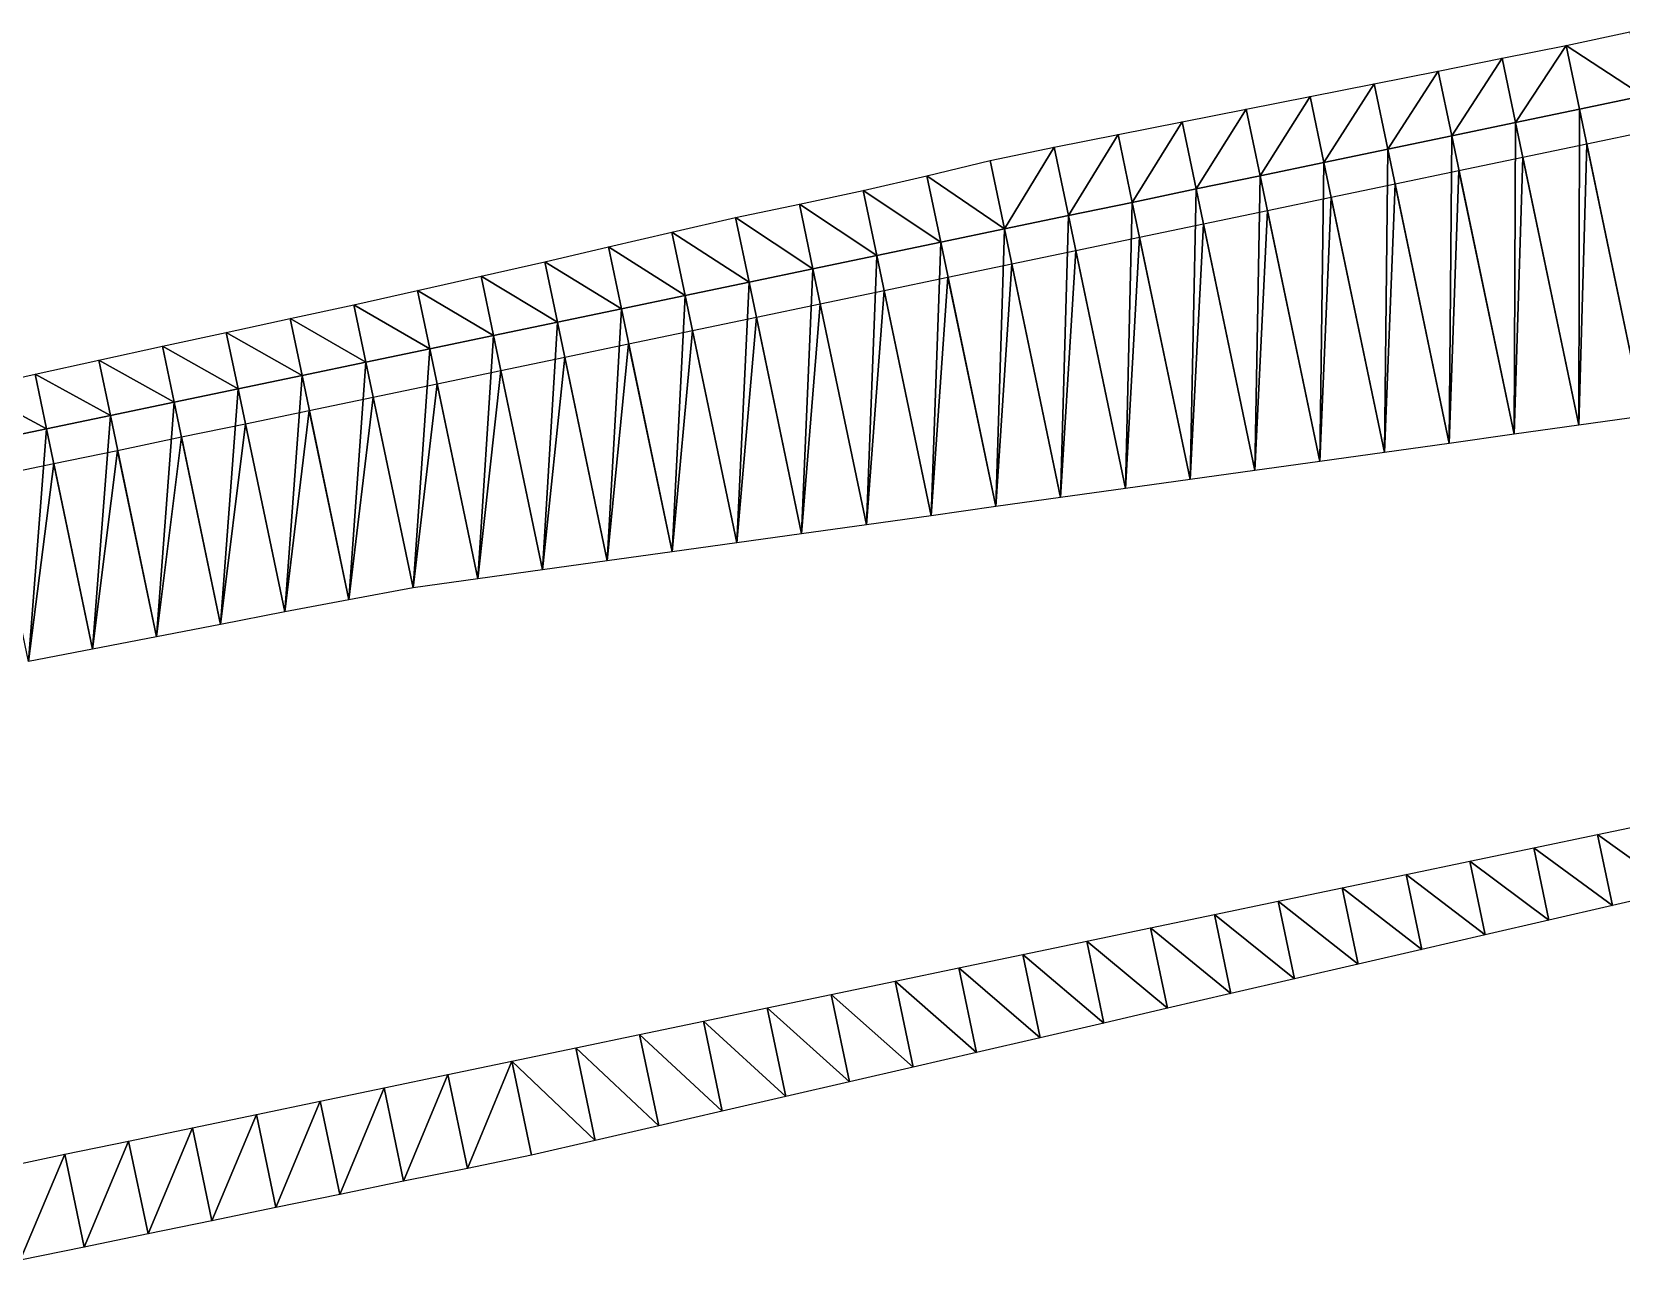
# Model space of a CAD drawing. Header units: metres. Extents: x 1882598 to 1885460, y 3171405 to 3171756.
# Drawn here: x 1883499.73 to 1883524.09, y 3171673.8 to 3171692.64 of the extents above; entities that cross this region are included whole.
import ezdxf

# ---------------------------------------------------------------- set-up
doc = ezdxf.new("R2010")
doc.units = ezdxf.units.M
doc.header["$MEASUREMENT"] = 0
doc.layers.add('Triangles surfaces projet', color=7, linetype='Continuous', true_color=0x848484)

msp = doc.modelspace()

# ---------------------------------------------------------------- linework, layer by layer
at = {"layer": 'Triangles surfaces projet'}
for points in [[(1883523.25, 3171692.432, 150.694), (1883524.228, 3171692.643, 150.699), (1883524.433, 3171691.662, 151.367), (1883523.25, 3171692.432, 150.694)], [(1883522.475, 3171691.253, 151.349), (1883522.27, 3171692.236, 150.68), (1883523.25, 3171692.432, 150.694), (1883522.475, 3171691.253, 151.349)], [(1883522.475, 3171691.253, 151.349), (1883523.25, 3171692.432, 150.694), (1883523.454, 3171691.458, 151.358), (1883522.475, 3171691.253, 151.349)], [(1883524.433, 3171691.662, 151.367), (1883523.454, 3171691.458, 151.358), (1883523.25, 3171692.432, 150.694), (1883524.433, 3171691.662, 151.367)], [(1883520.517, 3171690.845, 151.331), (1883520.308, 3171691.846, 150.649), (1883521.289, 3171692.041, 150.664), (1883520.517, 3171690.845, 151.331)], [(1883520.517, 3171690.845, 151.331), (1883521.289, 3171692.041, 150.664), (1883521.496, 3171691.049, 151.34), (1883520.517, 3171690.845, 151.331)], [(1883521.496, 3171691.049, 151.34), (1883521.289, 3171692.041, 150.664), (1883522.27, 3171692.236, 150.68), (1883521.496, 3171691.049, 151.34)], [(1883521.496, 3171691.049, 151.34), (1883522.27, 3171692.236, 150.68), (1883522.475, 3171691.253, 151.349), (1883521.496, 3171691.049, 151.34)], [(1883520.308, 3171691.846, 150.649), (1883519.538, 3171690.64, 151.322), (1883519.327, 3171691.652, 150.633), (1883520.308, 3171691.846, 150.649)], [(1883519.538, 3171690.64, 151.322), (1883520.308, 3171691.846, 150.649), (1883520.517, 3171690.845, 151.331), (1883519.538, 3171690.64, 151.322)], [(1883518.559, 3171690.436, 151.313), (1883518.346, 3171691.457, 150.618), (1883519.327, 3171691.652, 150.633), (1883518.559, 3171690.436, 151.313)], [(1883519.538, 3171690.64, 151.322), (1883518.559, 3171690.436, 151.313), (1883519.327, 3171691.652, 150.633), (1883519.538, 3171690.64, 151.322)], [(1883523.454, 3171691.458, 151.358), (1883524.433, 3171691.662, 151.367), (1883524.437, 3171686.747, 151.478), (1883523.454, 3171691.458, 151.358)], [(1883518.346, 3171691.457, 150.618), (1883517.58, 3171690.232, 151.304), (1883517.365, 3171691.262, 150.602), (1883518.346, 3171691.457, 150.618)], [(1883517.58, 3171690.232, 151.304), (1883518.346, 3171691.457, 150.618), (1883518.559, 3171690.436, 151.313), (1883517.58, 3171690.232, 151.304)], [(1883523.454, 3171691.458, 151.358), (1883523.444, 3171686.609, 151.468), (1883522.475, 3171691.253, 151.349), (1883523.454, 3171691.458, 151.358)], [(1883524.437, 3171686.747, 151.478), (1883523.444, 3171686.609, 151.468), (1883523.454, 3171691.458, 151.358), (1883524.437, 3171686.747, 151.478)], [(1883515.623, 3171689.823, 151.286), (1883515.403, 3171690.873, 150.571), (1883516.384, 3171691.067, 150.586), (1883515.623, 3171689.823, 151.286)], [(1883516.601, 3171690.027, 151.295), (1883515.623, 3171689.823, 151.286), (1883516.384, 3171691.067, 150.586), (1883516.601, 3171690.027, 151.295)], [(1883517.365, 3171691.262, 150.602), (1883516.601, 3171690.027, 151.295), (1883516.384, 3171691.067, 150.586), (1883517.365, 3171691.262, 150.602)], [(1883517.58, 3171690.232, 151.304), (1883516.601, 3171690.027, 151.295), (1883517.365, 3171691.262, 150.602), (1883517.58, 3171690.232, 151.304)], [(1883520.517, 3171690.845, 151.331), (1883521.496, 3171691.049, 151.34), (1883521.459, 3171686.331, 151.446), (1883520.517, 3171690.845, 151.331)], [(1883521.459, 3171686.331, 151.446), (1883521.496, 3171691.049, 151.34), (1883522.452, 3171686.47, 151.457), (1883521.459, 3171686.331, 151.446)], [(1883522.452, 3171686.47, 151.457), (1883521.496, 3171691.049, 151.34), (1883522.475, 3171691.253, 151.349), (1883522.452, 3171686.47, 151.457)], [(1883522.452, 3171686.47, 151.457), (1883522.475, 3171691.253, 151.349), (1883523.444, 3171686.609, 151.468), (1883522.452, 3171686.47, 151.457)], [(1883524.544, 3171691.128, 151.731), (1883524.437, 3171686.747, 151.828), (1883523.565, 3171690.924, 151.722), (1883524.544, 3171691.128, 151.731)], [(1883515.403, 3171690.873, 150.571), (1883514.644, 3171689.619, 151.277), (1883514.424, 3171690.671, 150.56), (1883515.403, 3171690.873, 150.571)], [(1883514.644, 3171689.619, 151.277), (1883515.403, 3171690.873, 150.571), (1883515.623, 3171689.823, 151.286), (1883514.644, 3171689.619, 151.277)], [(1883519.538, 3171690.64, 151.322), (1883520.517, 3171690.845, 151.331), (1883520.467, 3171686.193, 151.435), (1883519.538, 3171690.64, 151.322)], [(1883521.459, 3171686.331, 151.446), (1883520.467, 3171686.193, 151.435), (1883520.517, 3171690.845, 151.331), (1883521.459, 3171686.331, 151.446)], [(1883523.565, 3171690.924, 151.722), (1883523.444, 3171686.609, 151.818), (1883522.586, 3171690.719, 151.713), (1883523.565, 3171690.924, 151.722)], [(1883524.437, 3171686.747, 151.828), (1883523.444, 3171686.609, 151.818), (1883523.565, 3171690.924, 151.722), (1883524.437, 3171686.747, 151.828)], [(1883514.424, 3171690.671, 150.56), (1883514.644, 3171689.619, 151.277), (1883513.452, 3171690.436, 150.572), (1883514.424, 3171690.671, 150.56)], [(1883518.559, 3171690.436, 151.313), (1883519.538, 3171690.64, 151.322), (1883519.474, 3171686.054, 151.425), (1883518.559, 3171690.436, 151.313)], [(1883519.474, 3171686.054, 151.425), (1883519.538, 3171690.64, 151.322), (1883520.467, 3171686.193, 151.435), (1883519.474, 3171686.054, 151.425)], [(1883522.586, 3171690.719, 151.713), (1883522.452, 3171686.47, 151.807), (1883521.607, 3171690.515, 151.704), (1883522.586, 3171690.719, 151.713)], [(1883523.444, 3171686.609, 151.818), (1883522.452, 3171686.47, 151.807), (1883522.586, 3171690.719, 151.713), (1883523.444, 3171686.609, 151.818)], [(1883513.452, 3171690.436, 150.572), (1883513.665, 3171689.414, 151.268), (1883512.477, 3171690.21, 150.577), (1883513.452, 3171690.436, 150.572)], [(1883513.665, 3171689.414, 151.268), (1883513.452, 3171690.436, 150.572), (1883514.644, 3171689.619, 151.277), (1883513.665, 3171689.414, 151.268)], [(1883518.559, 3171690.436, 151.313), (1883518.481, 3171685.915, 151.414), (1883517.58, 3171690.232, 151.304), (1883518.559, 3171690.436, 151.313)], [(1883519.474, 3171686.054, 151.425), (1883518.481, 3171685.915, 151.414), (1883518.559, 3171690.436, 151.313), (1883519.474, 3171686.054, 151.425)], [(1883520.629, 3171690.311, 151.695), (1883520.467, 3171686.193, 151.785), (1883519.65, 3171690.106, 151.686), (1883520.629, 3171690.311, 151.695)], [(1883521.459, 3171686.331, 151.796), (1883520.467, 3171686.193, 151.785), (1883520.629, 3171690.311, 151.695), (1883521.459, 3171686.331, 151.796)], [(1883521.607, 3171690.515, 151.704), (1883521.459, 3171686.331, 151.796), (1883520.629, 3171690.311, 151.695), (1883521.607, 3171690.515, 151.704)], [(1883522.452, 3171686.47, 151.807), (1883521.459, 3171686.331, 151.796), (1883521.607, 3171690.515, 151.704), (1883522.452, 3171686.47, 151.807)], [(1883512.477, 3171690.21, 150.577), (1883512.686, 3171689.21, 151.259), (1883511.499, 3171690.001, 150.571), (1883512.477, 3171690.21, 150.577)], [(1883512.686, 3171689.21, 151.259), (1883512.477, 3171690.21, 150.577), (1883513.665, 3171689.414, 151.268), (1883512.686, 3171689.21, 151.259)], [(1883517.489, 3171685.777, 151.403), (1883516.601, 3171690.027, 151.295), (1883517.58, 3171690.232, 151.304), (1883517.489, 3171685.777, 151.403)], [(1883517.489, 3171685.777, 151.403), (1883517.58, 3171690.232, 151.304), (1883518.481, 3171685.915, 151.414), (1883517.489, 3171685.777, 151.403)], [(1883519.65, 3171690.106, 151.686), (1883519.474, 3171686.054, 151.775), (1883518.671, 3171689.902, 151.676), (1883519.65, 3171690.106, 151.686)], [(1883520.467, 3171686.193, 151.785), (1883519.474, 3171686.054, 151.775), (1883519.65, 3171690.106, 151.686), (1883520.467, 3171686.193, 151.785)], [(1883511.499, 3171690.001, 150.571), (1883511.707, 3171689.006, 151.25), (1883510.521, 3171689.793, 150.566), (1883511.499, 3171690.001, 150.571)], [(1883512.686, 3171689.21, 151.259), (1883511.707, 3171689.006, 151.25), (1883511.499, 3171690.001, 150.571), (1883512.686, 3171689.21, 151.259)], [(1883515.503, 3171685.499, 151.382), (1883514.644, 3171689.619, 151.277), (1883515.623, 3171689.823, 151.286), (1883515.503, 3171685.499, 151.382)], [(1883516.496, 3171685.638, 151.393), (1883515.503, 3171685.499, 151.382), (1883515.623, 3171689.823, 151.286), (1883516.496, 3171685.638, 151.393)], [(1883515.623, 3171689.823, 151.286), (1883516.601, 3171690.027, 151.295), (1883516.496, 3171685.638, 151.393), (1883515.623, 3171689.823, 151.286)], [(1883516.496, 3171685.638, 151.393), (1883516.601, 3171690.027, 151.295), (1883517.489, 3171685.777, 151.403), (1883516.496, 3171685.638, 151.393)], [(1883518.671, 3171689.902, 151.676), (1883518.481, 3171685.915, 151.764), (1883517.692, 3171689.698, 151.667), (1883518.671, 3171689.902, 151.676)], [(1883519.474, 3171686.054, 151.775), (1883518.481, 3171685.915, 151.764), (1883518.671, 3171689.902, 151.676), (1883519.474, 3171686.054, 151.775)], [(1883509.546, 3171689.57, 150.569), (1883510.521, 3171689.793, 150.566), (1883510.728, 3171688.801, 151.241), (1883509.546, 3171689.57, 150.569)], [(1883510.728, 3171688.801, 151.241), (1883510.521, 3171689.793, 150.566), (1883511.707, 3171689.006, 151.25), (1883510.728, 3171688.801, 151.241)], [(1883514.644, 3171689.619, 151.277), (1883514.511, 3171685.361, 151.371), (1883513.665, 3171689.414, 151.268), (1883514.644, 3171689.619, 151.277)], [(1883514.511, 3171685.361, 151.371), (1883514.644, 3171689.619, 151.277), (1883515.503, 3171685.499, 151.382), (1883514.511, 3171685.361, 151.371)], [(1883517.692, 3171689.698, 151.667), (1883517.489, 3171685.777, 151.753), (1883516.713, 3171689.493, 151.658), (1883517.692, 3171689.698, 151.667)], [(1883518.481, 3171685.915, 151.764), (1883517.489, 3171685.777, 151.753), (1883517.692, 3171689.698, 151.667), (1883518.481, 3171685.915, 151.764)], [(1883507.598, 3171689.116, 150.582), (1883508.572, 3171689.343, 150.575), (1883508.77, 3171688.393, 151.222), (1883507.598, 3171689.116, 150.582)], [(1883509.749, 3171688.597, 151.232), (1883508.572, 3171689.343, 150.575), (1883509.546, 3171689.57, 150.569), (1883509.749, 3171688.597, 151.232)], [(1883508.77, 3171688.393, 151.222), (1883508.572, 3171689.343, 150.575), (1883509.749, 3171688.597, 151.232), (1883508.77, 3171688.393, 151.222)], [(1883510.728, 3171688.801, 151.241), (1883509.749, 3171688.597, 151.232), (1883509.546, 3171689.57, 150.569), (1883510.728, 3171688.801, 151.241)], [(1883512.686, 3171689.21, 151.259), (1883513.665, 3171689.414, 151.268), (1883513.518, 3171685.222, 151.36), (1883512.686, 3171689.21, 151.259)], [(1883513.665, 3171689.414, 151.268), (1883514.511, 3171685.361, 151.371), (1883513.518, 3171685.222, 151.36), (1883513.665, 3171689.414, 151.268)], [(1883516.713, 3171689.493, 151.658), (1883516.496, 3171685.638, 151.743), (1883515.734, 3171689.289, 151.649), (1883516.713, 3171689.493, 151.658)], [(1883517.489, 3171685.777, 151.753), (1883516.496, 3171685.638, 151.743), (1883516.713, 3171689.493, 151.658), (1883517.489, 3171685.777, 151.753)], [(1883507.598, 3171689.116, 150.582), (1883507.791, 3171688.188, 151.213), (1883506.623, 3171688.893, 150.585), (1883507.598, 3171689.116, 150.582)], [(1883507.791, 3171688.188, 151.213), (1883507.598, 3171689.116, 150.582), (1883508.77, 3171688.393, 151.222), (1883507.791, 3171688.188, 151.213)], [(1883512.526, 3171685.083, 151.35), (1883511.707, 3171689.006, 151.25), (1883512.686, 3171689.21, 151.259), (1883512.526, 3171685.083, 151.35)], [(1883512.526, 3171685.083, 151.35), (1883512.686, 3171689.21, 151.259), (1883513.518, 3171685.222, 151.36), (1883512.526, 3171685.083, 151.35)], [(1883514.755, 3171689.085, 151.64), (1883514.511, 3171685.361, 151.721), (1883513.776, 3171688.881, 151.631), (1883514.755, 3171689.085, 151.64)], [(1883515.503, 3171685.499, 151.732), (1883514.511, 3171685.361, 151.721), (1883514.755, 3171689.085, 151.64), (1883515.503, 3171685.499, 151.732)], [(1883515.734, 3171689.289, 151.649), (1883515.503, 3171685.499, 151.732), (1883514.755, 3171689.085, 151.64), (1883515.734, 3171689.289, 151.649)], [(1883516.496, 3171685.638, 151.743), (1883515.503, 3171685.499, 151.732), (1883515.734, 3171689.289, 151.649), (1883516.496, 3171685.638, 151.743)], [(1883506.812, 3171687.984, 151.204), (1883505.647, 3171688.674, 150.586), (1883506.623, 3171688.893, 150.585), (1883506.812, 3171687.984, 151.204)], [(1883506.812, 3171687.984, 151.204), (1883506.623, 3171688.893, 150.585), (1883507.791, 3171688.188, 151.213), (1883506.812, 3171687.984, 151.204)], [(1883510.728, 3171688.801, 151.241), (1883511.707, 3171689.006, 151.25), (1883511.533, 3171684.945, 151.339), (1883510.728, 3171688.801, 151.241)], [(1883511.533, 3171684.945, 151.339), (1883511.707, 3171689.006, 151.25), (1883512.526, 3171685.083, 151.35), (1883511.533, 3171684.945, 151.339)], [(1883513.776, 3171688.881, 151.631), (1883513.518, 3171685.222, 151.71), (1883512.797, 3171688.676, 151.622), (1883513.776, 3171688.881, 151.631)], [(1883514.511, 3171685.361, 151.721), (1883513.518, 3171685.222, 151.71), (1883513.776, 3171688.881, 151.631), (1883514.511, 3171685.361, 151.721)], [(1883504.671, 3171688.455, 150.587), (1883505.647, 3171688.674, 150.586), (1883505.834, 3171687.78, 151.195), (1883504.671, 3171688.455, 150.587)], [(1883505.834, 3171687.78, 151.195), (1883505.647, 3171688.674, 150.586), (1883506.812, 3171687.984, 151.204), (1883505.834, 3171687.78, 151.195)], [(1883509.749, 3171688.597, 151.232), (1883510.728, 3171688.801, 151.241), (1883510.54, 3171684.806, 151.328), (1883509.749, 3171688.597, 151.232)], [(1883510.728, 3171688.801, 151.241), (1883511.533, 3171684.945, 151.339), (1883510.54, 3171684.806, 151.328), (1883510.728, 3171688.801, 151.241)], [(1883512.797, 3171688.676, 151.622), (1883512.526, 3171685.083, 151.7), (1883511.818, 3171688.472, 151.613), (1883512.797, 3171688.676, 151.622)], [(1883513.518, 3171685.222, 151.71), (1883512.526, 3171685.083, 151.7), (1883512.797, 3171688.676, 151.622), (1883513.518, 3171685.222, 151.71)], [(1883503.694, 3171688.244, 150.583), (1883504.671, 3171688.455, 150.587), (1883504.855, 3171687.576, 151.186), (1883503.694, 3171688.244, 150.583)], [(1883504.855, 3171687.576, 151.186), (1883504.671, 3171688.455, 150.587), (1883505.834, 3171687.78, 151.195), (1883504.855, 3171687.576, 151.186)], [(1883508.555, 3171684.529, 151.307), (1883507.791, 3171688.188, 151.213), (1883508.77, 3171688.393, 151.222), (1883508.555, 3171684.529, 151.307)], [(1883509.548, 3171684.668, 151.318), (1883508.555, 3171684.529, 151.307), (1883508.77, 3171688.393, 151.222), (1883509.548, 3171684.668, 151.318)], [(1883508.77, 3171688.393, 151.222), (1883509.749, 3171688.597, 151.232), (1883509.548, 3171684.668, 151.318), (1883508.77, 3171688.393, 151.222)], [(1883509.548, 3171684.668, 151.318), (1883509.749, 3171688.597, 151.232), (1883510.54, 3171684.806, 151.328), (1883509.548, 3171684.668, 151.318)], [(1883511.818, 3171688.472, 151.613), (1883511.533, 3171684.945, 151.689), (1883510.84, 3171688.268, 151.604), (1883511.818, 3171688.472, 151.613)], [(1883512.526, 3171685.083, 151.7), (1883511.533, 3171684.945, 151.689), (1883511.818, 3171688.472, 151.613), (1883512.526, 3171685.083, 151.7)], [(1883503.876, 3171687.371, 151.177), (1883502.716, 3171688.033, 150.578), (1883503.694, 3171688.244, 150.583), (1883503.876, 3171687.371, 151.177)], [(1883503.876, 3171687.371, 151.177), (1883503.694, 3171688.244, 150.583), (1883504.855, 3171687.576, 151.186), (1883503.876, 3171687.371, 151.177)], [(1883507.563, 3171684.39, 151.296), (1883506.812, 3171687.984, 151.204), (1883507.791, 3171688.188, 151.213), (1883507.563, 3171684.39, 151.296)], [(1883507.563, 3171684.39, 151.296), (1883507.791, 3171688.188, 151.213), (1883508.555, 3171684.529, 151.307), (1883507.563, 3171684.39, 151.296)], [(1883510.84, 3171688.268, 151.604), (1883510.54, 3171684.806, 151.678), (1883509.861, 3171688.063, 151.595), (1883510.84, 3171688.268, 151.604)], [(1883511.533, 3171684.945, 151.689), (1883510.54, 3171684.806, 151.678), (1883510.84, 3171688.268, 151.604), (1883511.533, 3171684.945, 151.689)], [(1883501.738, 3171687.823, 150.573), (1883502.716, 3171688.033, 150.578), (1883502.897, 3171687.167, 151.168), (1883501.738, 3171687.823, 150.573)], [(1883502.897, 3171687.167, 151.168), (1883502.716, 3171688.033, 150.578), (1883503.876, 3171687.371, 151.177), (1883502.897, 3171687.167, 151.168)], [(1883505.834, 3171687.78, 151.195), (1883506.812, 3171687.984, 151.204), (1883506.57, 3171684.252, 151.285), (1883505.834, 3171687.78, 151.195)], [(1883506.57, 3171684.252, 151.285), (1883506.812, 3171687.984, 151.204), (1883507.563, 3171684.39, 151.296), (1883506.57, 3171684.252, 151.285)], [(1883509.861, 3171688.063, 151.595), (1883509.548, 3171684.668, 151.668), (1883508.882, 3171687.859, 151.586), (1883509.861, 3171688.063, 151.595)], [(1883510.54, 3171684.806, 151.678), (1883509.548, 3171684.668, 151.668), (1883509.861, 3171688.063, 151.595), (1883510.54, 3171684.806, 151.678)], [(1883501.918, 3171686.963, 151.159), (1883500.761, 3171687.609, 150.571), (1883501.738, 3171687.823, 150.573), (1883501.918, 3171686.963, 151.159)], [(1883502.897, 3171687.167, 151.168), (1883501.918, 3171686.963, 151.159), (1883501.738, 3171687.823, 150.573), (1883502.897, 3171687.167, 151.168)], [(1883505.577, 3171684.113, 151.275), (1883504.855, 3171687.576, 151.186), (1883505.834, 3171687.78, 151.195), (1883505.577, 3171684.113, 151.275)], [(1883505.577, 3171684.113, 151.275), (1883505.834, 3171687.78, 151.195), (1883506.57, 3171684.252, 151.285), (1883505.577, 3171684.113, 151.275)], [(1883507.903, 3171687.655, 151.577), (1883507.563, 3171684.39, 151.646), (1883506.924, 3171687.45, 151.568), (1883507.903, 3171687.655, 151.577)], [(1883508.555, 3171684.529, 151.657), (1883507.563, 3171684.39, 151.646), (1883507.903, 3171687.655, 151.577), (1883508.555, 3171684.529, 151.657)], [(1883508.882, 3171687.859, 151.586), (1883508.555, 3171684.529, 151.657), (1883507.903, 3171687.655, 151.577), (1883508.882, 3171687.859, 151.586)], [(1883509.548, 3171684.668, 151.668), (1883508.555, 3171684.529, 151.657), (1883508.882, 3171687.859, 151.586), (1883509.548, 3171684.668, 151.668)], [(1883499.96, 3171686.554, 151.141), (1883498.81, 3171687.172, 150.572), (1883499.786, 3171687.39, 150.571), (1883499.96, 3171686.554, 151.141)], [(1883499.786, 3171687.39, 150.571), (1883500.761, 3171687.609, 150.571), (1883500.939, 3171686.758, 151.15), (1883499.786, 3171687.39, 150.571)], [(1883500.939, 3171686.758, 151.15), (1883499.96, 3171686.554, 151.141), (1883499.786, 3171687.39, 150.571), (1883500.939, 3171686.758, 151.15)], [(1883501.918, 3171686.963, 151.159), (1883500.939, 3171686.758, 151.15), (1883500.761, 3171687.609, 150.571), (1883501.918, 3171686.963, 151.159)], [(1883504.855, 3171687.576, 151.186), (1883504.593, 3171683.934, 151.265), (1883503.876, 3171687.371, 151.177), (1883504.855, 3171687.576, 151.186)], [(1883505.577, 3171684.113, 151.275), (1883504.593, 3171683.934, 151.265), (1883504.855, 3171687.576, 151.186), (1883505.577, 3171684.113, 151.275)], [(1883506.924, 3171687.45, 151.568), (1883506.57, 3171684.252, 151.635), (1883505.945, 3171687.246, 151.559), (1883506.924, 3171687.45, 151.568)], [(1883507.563, 3171684.39, 151.646), (1883506.57, 3171684.252, 151.635), (1883506.924, 3171687.45, 151.568), (1883507.563, 3171684.39, 151.646)], [(1883498.981, 3171686.35, 151.132), (1883498.81, 3171687.172, 150.572), (1883499.96, 3171686.554, 151.141), (1883498.981, 3171686.35, 151.132)], [(1883502.629, 3171683.555, 151.246), (1883501.918, 3171686.963, 151.159), (1883502.897, 3171687.167, 151.168), (1883502.629, 3171683.555, 151.246)], [(1883502.897, 3171687.167, 151.168), (1883503.611, 3171683.745, 151.256), (1883502.629, 3171683.555, 151.246), (1883502.897, 3171687.167, 151.168)], [(1883502.897, 3171687.167, 151.168), (1883503.876, 3171687.371, 151.177), (1883503.611, 3171683.745, 151.256), (1883502.897, 3171687.167, 151.168)], [(1883503.876, 3171687.371, 151.177), (1883504.593, 3171683.934, 151.265), (1883503.611, 3171683.745, 151.256), (1883503.876, 3171687.371, 151.177)], [(1883505.945, 3171687.246, 151.559), (1883505.577, 3171684.113, 151.625), (1883504.966, 3171687.042, 151.55), (1883505.945, 3171687.246, 151.559)], [(1883506.57, 3171684.252, 151.635), (1883505.577, 3171684.113, 151.625), (1883505.945, 3171687.246, 151.559), (1883506.57, 3171684.252, 151.635)], [(1883500.939, 3171686.758, 151.15), (1883501.918, 3171686.963, 151.159), (1883501.647, 3171683.365, 151.237), (1883500.939, 3171686.758, 151.15)], [(1883501.918, 3171686.963, 151.159), (1883502.629, 3171683.555, 151.246), (1883501.647, 3171683.365, 151.237), (1883501.918, 3171686.963, 151.159)], [(1883504.966, 3171687.042, 151.55), (1883504.593, 3171683.934, 151.615), (1883503.987, 3171686.837, 151.541), (1883504.966, 3171687.042, 151.55)], [(1883505.577, 3171684.113, 151.625), (1883504.593, 3171683.934, 151.615), (1883504.966, 3171687.042, 151.55), (1883505.577, 3171684.113, 151.625)], [(1883500.665, 3171683.175, 151.227), (1883499.96, 3171686.554, 151.141), (1883500.939, 3171686.758, 151.15), (1883500.665, 3171683.175, 151.227)], [(1883500.939, 3171686.758, 151.15), (1883501.647, 3171683.365, 151.237), (1883500.665, 3171683.175, 151.227), (1883500.939, 3171686.758, 151.15)], [(1883503.987, 3171686.837, 151.541), (1883503.611, 3171683.745, 151.606), (1883503.008, 3171686.633, 151.532), (1883503.987, 3171686.837, 151.541)], [(1883504.593, 3171683.934, 151.615), (1883503.611, 3171683.745, 151.606), (1883503.987, 3171686.837, 151.541), (1883504.593, 3171683.934, 151.615)], [(1883499.96, 3171686.554, 151.141), (1883499.683, 3171682.986, 151.218), (1883498.981, 3171686.35, 151.132), (1883499.96, 3171686.554, 151.141)], [(1883500.665, 3171683.175, 151.227), (1883499.683, 3171682.986, 151.218), (1883499.96, 3171686.554, 151.141), (1883500.665, 3171683.175, 151.227)], [(1883502.029, 3171686.429, 151.523), (1883501.647, 3171683.365, 151.587), (1883501.05, 3171686.224, 151.514), (1883502.029, 3171686.429, 151.523)], [(1883502.629, 3171683.555, 151.596), (1883501.647, 3171683.365, 151.587), (1883502.029, 3171686.429, 151.523), (1883502.629, 3171683.555, 151.596)], [(1883503.008, 3171686.633, 151.532), (1883502.629, 3171683.555, 151.596), (1883502.029, 3171686.429, 151.523), (1883503.008, 3171686.633, 151.532)], [(1883503.611, 3171683.745, 151.606), (1883502.629, 3171683.555, 151.596), (1883503.008, 3171686.633, 151.532), (1883503.611, 3171683.745, 151.606)], [(1883501.05, 3171686.224, 151.514), (1883500.665, 3171683.175, 151.577), (1883500.072, 3171686.02, 151.505), (1883501.05, 3171686.224, 151.514)], [(1883501.647, 3171683.365, 151.587), (1883500.665, 3171683.175, 151.577), (1883501.05, 3171686.224, 151.514), (1883501.647, 3171683.365, 151.587)], [(1883500.072, 3171686.02, 151.505), (1883499.683, 3171682.986, 151.568), (1883499.093, 3171685.816, 151.496), (1883500.072, 3171686.02, 151.505)], [(1883500.665, 3171683.175, 151.577), (1883499.683, 3171682.986, 151.568), (1883500.072, 3171686.02, 151.505), (1883500.665, 3171683.175, 151.577)], [(1883523.96, 3171679.244, 151.816), (1883522.754, 3171680.127, 151.851), (1883523.733, 3171680.332, 151.86), (1883523.96, 3171679.244, 151.816)], [(1883524.935, 3171679.469, 151.826), (1883523.733, 3171680.332, 151.86), (1883524.712, 3171680.536, 151.869), (1883524.935, 3171679.469, 151.826)], [(1883523.96, 3171679.244, 151.816), (1883523.733, 3171680.332, 151.86), (1883524.935, 3171679.469, 151.826), (1883523.96, 3171679.244, 151.816)], [(1883522.985, 3171679.019, 151.806), (1883521.775, 3171679.923, 151.842), (1883522.754, 3171680.127, 151.851), (1883522.985, 3171679.019, 151.806)], [(1883522.754, 3171680.127, 151.851), (1883523.96, 3171679.244, 151.816), (1883522.985, 3171679.019, 151.806), (1883522.754, 3171680.127, 151.851)], [(1883522.011, 3171678.794, 151.796), (1883520.796, 3171679.719, 151.833), (1883521.775, 3171679.923, 151.842), (1883522.011, 3171678.794, 151.796)], [(1883522.011, 3171678.794, 151.796), (1883521.775, 3171679.923, 151.842), (1883522.985, 3171679.019, 151.806), (1883522.011, 3171678.794, 151.796)], [(1883521.036, 3171678.568, 151.786), (1883519.817, 3171679.514, 151.824), (1883520.796, 3171679.719, 151.833), (1883521.036, 3171678.568, 151.786)], [(1883522.011, 3171678.794, 151.796), (1883521.036, 3171678.568, 151.786), (1883520.796, 3171679.719, 151.833), (1883522.011, 3171678.794, 151.796)], [(1883520.062, 3171678.343, 151.776), (1883518.839, 3171679.31, 151.815), (1883519.817, 3171679.514, 151.824), (1883520.062, 3171678.343, 151.776)], [(1883521.036, 3171678.568, 151.786), (1883520.062, 3171678.343, 151.776), (1883519.817, 3171679.514, 151.824), (1883521.036, 3171678.568, 151.786)], [(1883516.881, 3171678.901, 151.797), (1883517.86, 3171679.106, 151.806), (1883518.113, 3171677.892, 151.757), (1883516.881, 3171678.901, 151.797)], [(1883518.839, 3171679.31, 151.815), (1883519.087, 3171678.118, 151.767), (1883517.86, 3171679.106, 151.806), (1883518.839, 3171679.31, 151.815)], [(1883518.113, 3171677.892, 151.757), (1883517.86, 3171679.106, 151.806), (1883519.087, 3171678.118, 151.767), (1883518.113, 3171677.892, 151.757)], [(1883520.062, 3171678.343, 151.776), (1883519.087, 3171678.118, 151.767), (1883518.839, 3171679.31, 151.815), (1883520.062, 3171678.343, 151.776)], [(1883515.902, 3171678.697, 151.788), (1883516.881, 3171678.901, 151.797), (1883517.138, 3171677.667, 151.747), (1883515.902, 3171678.697, 151.788)], [(1883517.138, 3171677.667, 151.747), (1883516.881, 3171678.901, 151.797), (1883518.113, 3171677.892, 151.757), (1883517.138, 3171677.667, 151.747)], [(1883516.164, 3171677.442, 151.737), (1883514.923, 3171678.493, 151.779), (1883515.902, 3171678.697, 151.788), (1883516.164, 3171677.442, 151.737)], [(1883516.164, 3171677.442, 151.737), (1883515.902, 3171678.697, 151.788), (1883517.138, 3171677.667, 151.747), (1883516.164, 3171677.442, 151.737)], [(1883513.944, 3171678.288, 151.77), (1883514.923, 3171678.493, 151.779), (1883515.189, 3171677.217, 151.727), (1883513.944, 3171678.288, 151.77)], [(1883516.164, 3171677.442, 151.737), (1883515.189, 3171677.217, 151.727), (1883514.923, 3171678.493, 151.779), (1883516.164, 3171677.442, 151.737)], [(1883514.215, 3171676.991, 151.717), (1883512.965, 3171678.084, 151.761), (1883513.944, 3171678.288, 151.77), (1883514.215, 3171676.991, 151.717)], [(1883514.215, 3171676.991, 151.717), (1883513.944, 3171678.288, 151.77), (1883515.189, 3171677.217, 151.727), (1883514.215, 3171676.991, 151.717)], [(1883512.266, 3171676.541, 151.697), (1883511.007, 3171677.675, 151.743), (1883511.986, 3171677.88, 151.752), (1883512.266, 3171676.541, 151.697)], [(1883511.986, 3171677.88, 151.752), (1883512.965, 3171678.084, 151.761), (1883513.24, 3171676.766, 151.707), (1883511.986, 3171677.88, 151.752)], [(1883512.266, 3171676.541, 151.697), (1883511.986, 3171677.88, 151.752), (1883513.24, 3171676.766, 151.707), (1883512.266, 3171676.541, 151.697)], [(1883512.965, 3171678.084, 151.761), (1883514.215, 3171676.991, 151.717), (1883513.24, 3171676.766, 151.707), (1883512.965, 3171678.084, 151.761)], [(1883511.007, 3171677.675, 151.743), (1883511.291, 3171676.316, 151.687), (1883510.028, 3171677.471, 151.734), (1883511.007, 3171677.675, 151.743)], [(1883511.291, 3171676.316, 151.687), (1883511.007, 3171677.675, 151.743), (1883512.266, 3171676.541, 151.697), (1883511.291, 3171676.316, 151.687)], [(1883510.317, 3171676.09, 151.677), (1883509.049, 3171677.267, 151.725), (1883510.028, 3171677.471, 151.734), (1883510.317, 3171676.09, 151.677)], [(1883510.317, 3171676.09, 151.677), (1883510.028, 3171677.471, 151.734), (1883511.291, 3171676.316, 151.687), (1883510.317, 3171676.09, 151.677)], [(1883508.071, 3171677.062, 151.716), (1883509.049, 3171677.267, 151.725), (1883509.342, 3171675.865, 151.668), (1883508.071, 3171677.062, 151.716)], [(1883509.049, 3171677.267, 151.725), (1883510.317, 3171676.09, 151.677), (1883509.342, 3171675.865, 151.668), (1883509.049, 3171677.267, 151.725)], [(1883508.368, 3171675.64, 151.658), (1883507.092, 3171676.858, 151.707), (1883508.071, 3171677.062, 151.716), (1883508.368, 3171675.64, 151.658)], [(1883508.368, 3171675.64, 151.658), (1883508.071, 3171677.062, 151.716), (1883509.342, 3171675.865, 151.668), (1883508.368, 3171675.64, 151.658)], [(1883506.414, 3171675.212, 151.639), (1883506.113, 3171676.654, 151.698), (1883507.092, 3171676.858, 151.707), (1883506.414, 3171675.212, 151.639)], [(1883506.414, 3171675.212, 151.639), (1883507.092, 3171676.858, 151.707), (1883507.393, 3171675.414, 151.648), (1883506.414, 3171675.212, 151.639)], [(1883507.393, 3171675.414, 151.648), (1883507.092, 3171676.858, 151.707), (1883508.368, 3171675.64, 151.658), (1883507.393, 3171675.414, 151.648)], [(1883504.155, 3171676.245, 151.68), (1883505.134, 3171676.449, 151.689), (1883504.454, 3171674.814, 151.621), (1883504.155, 3171676.245, 151.68)], [(1883504.454, 3171674.814, 151.621), (1883505.134, 3171676.449, 151.689), (1883505.433, 3171675.014, 151.63), (1883504.454, 3171674.814, 151.621)], [(1883505.134, 3171676.449, 151.689), (1883506.113, 3171676.654, 151.698), (1883505.433, 3171675.014, 151.63), (1883505.134, 3171676.449, 151.689)], [(1883506.414, 3171675.212, 151.639), (1883505.433, 3171675.014, 151.63), (1883506.113, 3171676.654, 151.698), (1883506.414, 3171675.212, 151.639)], [(1883503.474, 3171674.612, 151.612), (1883503.176, 3171676.041, 151.671), (1883504.155, 3171676.245, 151.68), (1883503.474, 3171674.612, 151.612)], [(1883503.474, 3171674.612, 151.612), (1883504.155, 3171676.245, 151.68), (1883504.454, 3171674.814, 151.621), (1883503.474, 3171674.612, 151.612)], [(1883502.495, 3171674.41, 151.603), (1883502.197, 3171675.836, 151.662), (1883503.176, 3171676.041, 151.671), (1883502.495, 3171674.41, 151.603)], [(1883502.495, 3171674.41, 151.603), (1883503.176, 3171676.041, 151.671), (1883503.474, 3171674.612, 151.612), (1883502.495, 3171674.41, 151.603)], [(1883502.197, 3171675.836, 151.662), (1883501.516, 3171674.208, 151.594), (1883501.218, 3171675.632, 151.653), (1883502.197, 3171675.836, 151.662)], [(1883501.516, 3171674.208, 151.594), (1883502.197, 3171675.836, 151.662), (1883502.495, 3171674.41, 151.603), (1883501.516, 3171674.208, 151.594)], [(1883500.536, 3171674.006, 151.585), (1883500.239, 3171675.428, 151.644), (1883501.218, 3171675.632, 151.653), (1883500.536, 3171674.006, 151.585)], [(1883500.536, 3171674.006, 151.585), (1883501.218, 3171675.632, 151.653), (1883501.516, 3171674.208, 151.594), (1883500.536, 3171674.006, 151.585)], [(1883499.557, 3171673.804, 151.576), (1883499.26, 3171675.223, 151.634), (1883500.239, 3171675.428, 151.644), (1883499.557, 3171673.804, 151.576)], [(1883500.536, 3171674.006, 151.585), (1883499.557, 3171673.804, 151.576), (1883500.239, 3171675.428, 151.644), (1883500.536, 3171674.006, 151.585)]]:
    msp.add_3dface(points, dxfattribs=at)

doc.saveas('drawing.dxf')
